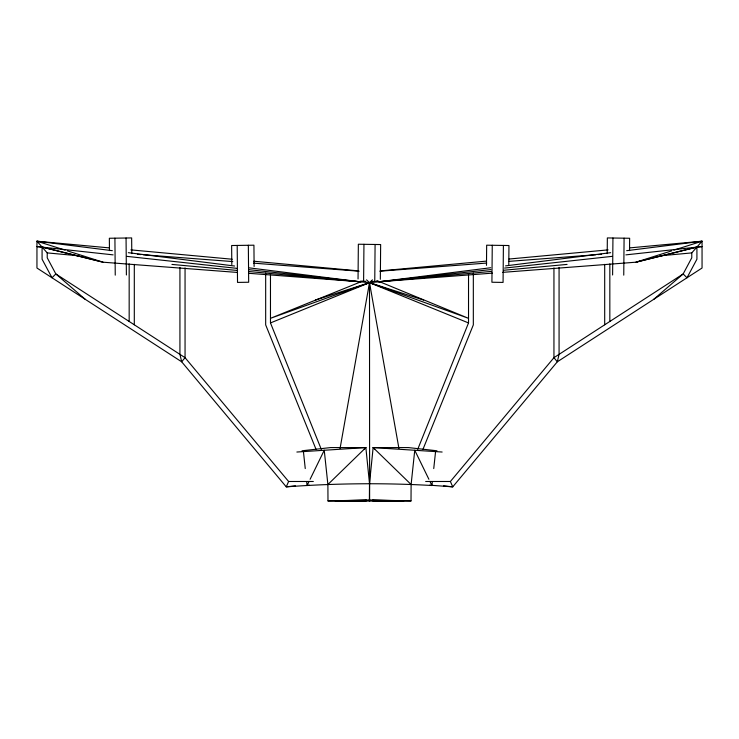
<?xml version="1.0" encoding="UTF-8"?>
<svg xmlns="http://www.w3.org/2000/svg" width="739" height="739" viewBox="0 0 739 739"><rect width="100%" height="100%" fill="white"/><g stroke="black" fill="none" stroke-linecap="round" stroke-linejoin="round"><path stroke-width="1.11" d="M310.103 479.288L324.245 450.263L327.885 484.516L327.987 500.913L369.62 501.07L369.5 282.658L372.447 279.85M436.971 450.781L408.436 447.585L373.14 447.585L369.5 483.565L369.38 501.07M369.62 501.07L411.013 500.913L411.115 484.516L414.755 450.263L428.897 479.288M358.046 278.963L358.35 244.23L380.65 244.554L380.336 279.287M363.606 281.282L363.948 244.313M374.756 281.448L375.089 244.47M486.484 265.356L486.659 245.191L508.959 245.524L508.783 264.562M492.257 245.274L491.915 282.243L503.065 282.409L503.398 245.44M607.209 253.616L607.347 237.93L629.646 238.263L629.536 250.586M612.603 274.982L612.945 238.013M623.753 275.148L624.086 238.18M109.252 247.879L36.95 241.21L36.95 268.017L181.683 361.805L286.261 486.853C334.73 483.306 383.402 482.715 431.927 485.514L432.287 482.124M433.747 468.563L435.567 451.603M340.051 448.536L369.5 282.658L366.553 279.85M417.711 449.349L468.526 322.934L468.526 273.513M422.884 449.534L473.329 324.883L473.329 273.07M112.346 250.678L36.95 241.21L47.231 252.904L47.231 257.8L55.841 273.947L185.055 357.676L288.607 481.486L286.261 486.853L295.397 485.828M309.336 485.172L307.073 485.514L309.096 481.366M425.673 481.486L450.393 481.486L553.945 357.676L683.159 273.947L691.769 257.8L691.769 252.904L702.05 241.21L629.748 247.879M364.318 449.238L365.86 447.585L369.5 483.565M327.885 484.516L365.86 447.585L330.564 447.585L302.029 450.781M653.803 299.277L683.159 273.947L687.011 277.762L696.923 259.195L696.923 247.038L702.05 246.567L625.896 254.863M362.286 281.226L270.474 318.324L369.5 282.658L491.49 271.389M321.289 449.349L270.474 322.934L369.5 282.658L423.632 300.062M315.368 300.062L369.5 282.658L468.526 318.324L376.89 280.589M671.705 250.844L635.937 262.197L502.751 272.349M673.876 250.151L702.05 241.21L702.05 268.017L557.317 361.805L452.739 486.853L429.664 485.172M696.923 247.038L635.937 262.197L696.84 247.131M492.414 273.134L378.738 281.799L490.696 267.74M505.55 265.883L610.654 252.683M626.654 250.678L702.05 241.21M378.738 281.799L490.881 269.578M504.608 268.081L612.169 256.359M380.409 270.899L486.345 261.126M509.051 259.029L608.095 249.884M503.98 270.234L567.062 264.414M660.195 255.814L691.769 252.904M379.837 271.204L486.678 263.066M508.506 261.403L595.819 254.743M598.119 254.567L601.564 254.308M296.866 452.028L365.86 447.585M327.987 500.913L369.611 499.97L411.013 500.913M288.607 481.486L313.327 481.486M360.253 281.236L365.833 281.319M371.412 281.402L378.091 281.494M374.682 449.238L373.14 447.585L442.134 452.028M137.436 254.308L140.881 254.567M143.181 254.743L232.785 261.578M253.468 263.149L359.163 271.204M237.404 272.442L103.063 262.197L42.16 247.131L36.95 246.567L42.077 247.038L103.063 262.197L67.295 250.844M248.886 273.31L360.262 281.799L249.44 267.887M130.905 249.884L232.222 259.232M253.791 261.227L358.591 270.899M47.231 252.904L78.805 255.814M171.938 264.414L237.284 270.446M248.646 271.499L369.5 282.658L468.526 322.934M42.16 247.131L113.104 254.863M126.831 256.359L236.683 268.331M249.265 269.707L360.262 281.799M443.603 485.828L452.739 486.853L450.393 481.486M128.346 252.683L234.586 266.022M36.95 241.21L65.124 250.151M85.197 299.277L55.841 273.947L51.989 277.762L42.077 259.195L42.077 247.038M373.14 447.585L411.115 484.516M429.904 481.366L431.927 485.514M316.116 449.534L265.671 324.883L265.671 273.07M369.5 282.658L398.949 448.536M303.433 451.603L305.253 468.563M306.713 482.124L307.073 485.514M254.114 266.474L253.93 245.191L231.64 245.524L231.806 264.562M248.341 245.274L248.673 282.243L237.524 282.409L237.191 245.44M131.791 253.616L131.653 237.93L109.354 238.263L109.464 250.586M126.055 238.013L126.397 274.982M114.915 238.18L115.247 275.148M609.832 263.915L609.832 321.456M604.696 264.359L604.696 324.781M559.072 267.435L559.072 354.351L557.317 361.805L553.945 357.676L553.945 267.924M369.5 499.97L369.5 501.07M270.474 273.513L270.474 322.934M185.055 267.924L185.055 357.676L181.683 361.805L179.928 354.351L179.928 267.435M134.304 264.359L134.304 324.781M129.168 263.915L129.168 321.456M372.807 500.137L372.807 500.959L403.854 500.839L372.807 500.137M366.193 500.137L335.146 500.839L366.193 500.959L366.193 500.137"/></g></svg>
